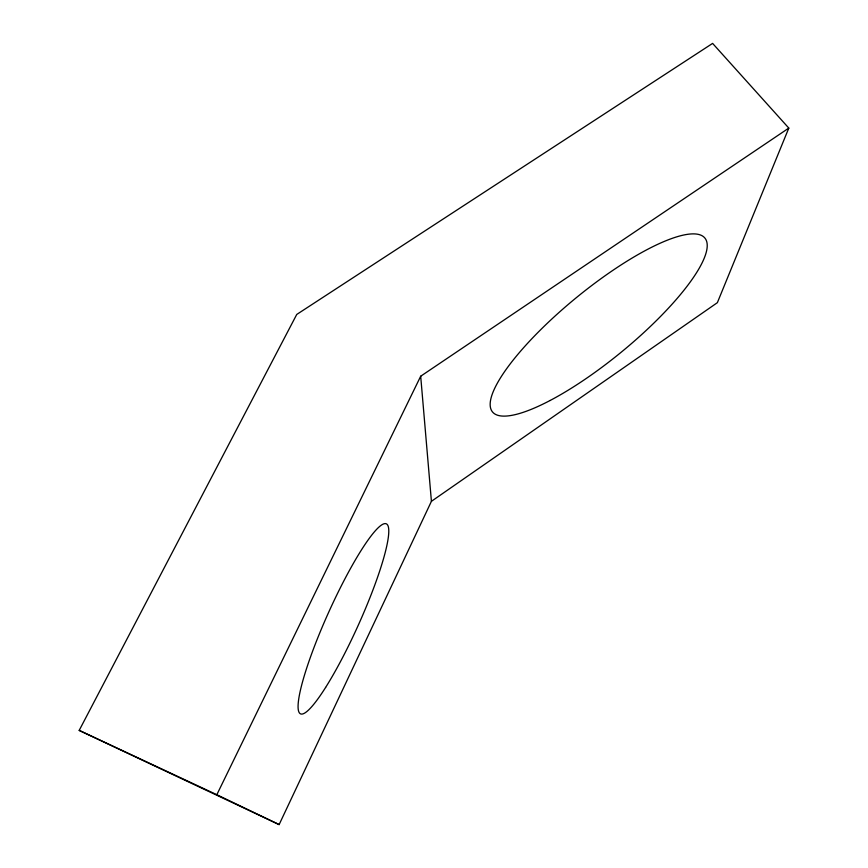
<?xml version="1.0" encoding="UTF-8"?>
<svg xmlns="http://www.w3.org/2000/svg" width="868" height="868" viewBox="0 0 868 868"><rect width="100%" height="100%" fill="white"/><g stroke="black" fill="none" stroke-linecap="round" stroke-linejoin="round"><path stroke-width="1.3" d="M788.806 128.095L717.369 302.661L431.418 501.324L279.127 824.6L79.194 730.4L296.737 314.455L712.606 43.4L788.806 128.095L420.687 376.224L216.837 794.708L79.194 730.4M216.837 794.708L279.127 824.6M420.687 376.224L431.418 501.324M550.095 400.495A137.242 35.317 -39.3 0 0 707.051 243.181A137.242 35.317 -39.3 0 0 538.822 331.565A137.242 35.317 -39.3 0 0 550.095 400.495M325.608 687.445A104.268 16.156 -65.7 0 0 388.43 527.191A104.268 16.156 -65.7 0 0 316.31 641.517A104.268 16.156 -65.7 0 0 325.608 687.445"/></g></svg>
